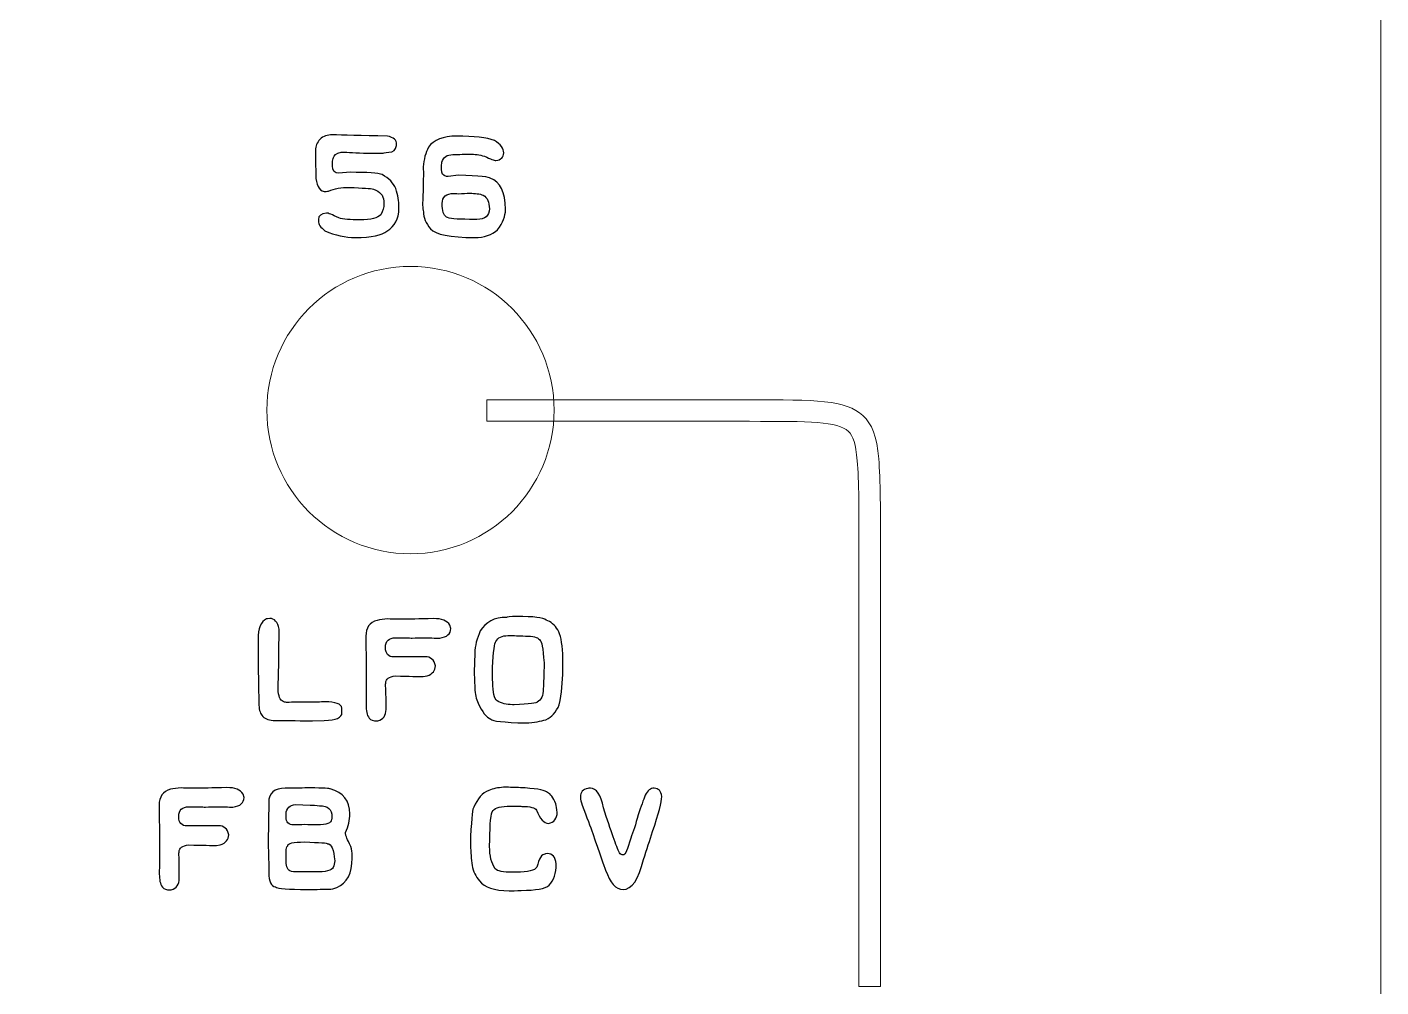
# Model space of a CAD drawing. Header units: centimetres. Extents: x -13.1 to 12.9, y -13 to 13.
# Drawn here: x 8.237 to 12.95, y -0.81 to 2.53 of the extents above; entities that cross this region are included whole.
import ezdxf

# ---------------------------------------------------------------- set-up
doc = ezdxf.new("R2010")
doc.units = ezdxf.units.CM
doc.header["$MEASUREMENT"] = 0
doc.layers.add('Layer 1', color=7, linetype='Continuous')

msp = doc.modelspace()

# ---------------------------------------------------------------- linework, layer by layer
at = {"layer": 'Layer 1', "color": 250, "lineweight": 9}
msp.add_open_spline([(-12.85, 12.98), (-12.85, 12.98), (12.75, 12.98), (12.75, 12.98), (12.75, 12.98), (12.86, 12.98), (12.95, 12.88999), (12.95, 12.78), (12.95, 12.78), (12.95, 12.78), (12.95, -12.82), (12.95, -12.82), (12.95, -12.82), (12.95, -12.93001), (12.86, -13.02), (12.75, -13.02), (12.75, -13.02), (12.75, -13.02), (-12.85, -13.02), (-12.85, -13.02), (-12.85, -13.02), (-12.96, -13.02), (-13.05, -12.93001), (-13.05, -12.82), (-13.05, -12.82), (-13.05, -12.82), (-13.05, 12.78), (-13.05, 12.78), (-13.05, 12.78), (-13.05, 12.88999), (-12.96, 12.98), (-12.85, 12.98)], degree=3, knots=[0, 0, 0, 0, 0.1111111, 0.1111111, 0.1111111, 0.1111111, 0.2222222, 0.2222222, 0.2222222, 0.2222222, 0.3333333, 0.3333333, 0.3333333, 0.3333333, 0.4444444, 0.4444444, 0.4444444, 0.4444444, 0.5555556, 0.5555556, 0.5555556, 0.5555556, 0.6666667, 0.6666667, 0.6666667, 0.6666667, 0.7777778, 0.7777778, 0.7777778, 0.7777778, 1, 1, 1, 1], dxfattribs=at)
at = {"layer": 'Layer 1', "color": 177}
for points, knots in [([(9.29887, 2.15498), (9.3349, 2.15366), (9.39896, 2.15235), (9.49096, 2.15084), (9.49096, 2.15084), (9.51251, 2.14567), (9.52323, 2.13635), (9.52323, 2.12271), (9.52323, 2.12271), (9.52323, 2.12271), (9.52323, 2.11773), (9.52323, 2.11773), (9.52323, 2.11773), (9.52013, 2.1023), (9.511, 2.09459), (9.49595, 2.09459), (9.49595, 2.09459), (9.48193, 2.09242), (9.47478, 2.09129), (9.47441, 2.09129), (9.47441, 2.09129), (9.46415, 2.09129), (9.44186, 2.09139), (9.40743, 2.09158), (9.40743, 2.09158), (9.36886, 2.09365), (9.34308, 2.09459), (9.33001, 2.09459), (9.33001, 2.09459), (9.3126, 2.08998), (9.30385, 2.08367), (9.30385, 2.07558), (9.30385, 2.07558), (9.30113, 2.07154), (9.29972, 2.06552), (9.29972, 2.05743), (9.29972, 2.05743), (9.29972, 2.05743), (9.29972, 2.04717), (9.29972, 2.04717), (9.29972, 2.04717), (9.29972, 2.03015), (9.30715, 2.02159), (9.32201, 2.02159), (9.32201, 2.02159), (9.32201, 2.02159), (9.36114, 2.0246), (9.36114, 2.0246), (9.36114, 2.0246), (9.42201, 2.0246), (9.45917, 2.02196), (9.47281, 2.0166), (9.47281, 2.0166), (9.49651, 2.00362), (9.51232, 1.98734), (9.52022, 1.96787), (9.52022, 1.96787), (9.52756, 1.94417), (9.53123, 1.92338), (9.53123, 1.9056), (9.53123, 1.9056), (9.53123, 1.9056), (9.53123, 1.89835), (9.53123, 1.89835), (9.53123, 1.89835), (9.53123, 1.86289), (9.5173, 1.83683), (9.48955, 1.82008), (9.48955, 1.82008), (9.47234, 1.80522), (9.43555, 1.79779), (9.37939, 1.79779), (9.37939, 1.79779), (9.34478, 1.79779), (9.3095, 1.8055), (9.27356, 1.82093), (9.27356, 1.82093), (9.25823, 1.83269), (9.25061, 1.84398), (9.25061, 1.8548), (9.25061, 1.8548), (9.25061, 1.8548), (9.25061, 1.86091), (9.25061, 1.86091), (9.25061, 1.86091), (9.25061, 1.87305), (9.26002, 1.88038), (9.27874, 1.88292), (9.27874, 1.88292), (9.28429, 1.88292), (9.29868, 1.87728), (9.32201, 1.8659), (9.32201, 1.8659), (9.33744, 1.86129), (9.36161, 1.85894), (9.39454, 1.85894), (9.39454, 1.85894), (9.39454, 1.85894), (9.39539, 1.85894), (9.39539, 1.85894), (9.39539, 1.85894), (9.43461, 1.85894), (9.45879, 1.86505), (9.46782, 1.87719), (9.46782, 1.87719), (9.47516, 1.89036), (9.47883, 1.90277), (9.47883, 1.91434), (9.47883, 1.91434), (9.47883, 1.91434), (9.47883, 1.9246), (9.47883, 1.9246), (9.47883, 1.9246), (9.47723, 1.94464), (9.465, 1.95846), (9.44223, 1.96618), (9.44223, 1.96618), (9.43358, 1.96825), (9.40573, 1.97022), (9.3587, 1.9722), (9.3587, 1.9722), (9.33095, 1.9722), (9.30658, 1.96778), (9.2856, 1.95875), (9.2856, 1.95875), (9.28401, 1.95875), (9.28137, 1.95837), (9.2777, 1.95762), (9.2777, 1.95762), (9.25767, 1.95762), (9.24591, 1.97276), (9.24243, 2.00315), (9.24243, 2.00315), (9.24111, 2.04614), (9.24045, 2.07888), (9.24045, 2.10155), (9.24045, 2.10155), (9.24045, 2.11528), (9.24581, 2.12808), (9.25644, 2.13983), (9.25644, 2.13983), (9.26801, 2.1499), (9.28212, 2.15498), (9.29887, 2.15498)], [0, 0, 0, 0, 0.027027, 0.027027, 0.027027, 0.027027, 0.0540541, 0.0540541, 0.0540541, 0.0540541, 0.0810811, 0.0810811, 0.0810811, 0.0810811, 0.1081081, 0.1081081, 0.1081081, 0.1081081, 0.1351351, 0.1351351, 0.1351351, 0.1351351, 0.1621622, 0.1621622, 0.1621622, 0.1621622, 0.1891892, 0.1891892, 0.1891892, 0.1891892, 0.2162162, 0.2162162, 0.2162162, 0.2162162, 0.2432432, 0.2432432, 0.2432432, 0.2432432, 0.2702703, 0.2702703, 0.2702703, 0.2702703, 0.2972973, 0.2972973, 0.2972973, 0.2972973, 0.3243243, 0.3243243, 0.3243243, 0.3243243, 0.3513514, 0.3513514, 0.3513514, 0.3513514, 0.3783784, 0.3783784, 0.3783784, 0.3783784, 0.4054054, 0.4054054, 0.4054054, 0.4054054, 0.4324324, 0.4324324, 0.4324324, 0.4324324, 0.4594595, 0.4594595, 0.4594595, 0.4594595, 0.4864865, 0.4864865, 0.4864865, 0.4864865, 0.5135135, 0.5135135, 0.5135135, 0.5135135, 0.5405405, 0.5405405, 0.5405405, 0.5405405, 0.5675676, 0.5675676, 0.5675676, 0.5675676, 0.5945946, 0.5945946, 0.5945946, 0.5945946, 0.6216216, 0.6216216, 0.6216216, 0.6216216, 0.6486486, 0.6486486, 0.6486486, 0.6486486, 0.6756757, 0.6756757, 0.6756757, 0.6756757, 0.7027027, 0.7027027, 0.7027027, 0.7027027, 0.7297297, 0.7297297, 0.7297297, 0.7297297, 0.7567568, 0.7567568, 0.7567568, 0.7567568, 0.7837838, 0.7837838, 0.7837838, 0.7837838, 0.8108108, 0.8108108, 0.8108108, 0.8108108, 0.8378378, 0.8378378, 0.8378378, 0.8378378, 0.8648649, 0.8648649, 0.8648649, 0.8648649, 0.8918919, 0.8918919, 0.8918919, 0.8918919, 0.9189189, 0.9189189, 0.9189189, 0.9189189, 0.9459459, 0.9459459, 0.9459459, 0.9459459, 1, 1, 1, 1]), ([(9.73216, 2.15056), (9.79312, 2.15056), (9.83696, 2.14557), (9.86358, 2.1357), (9.86358, 2.1357), (9.88531, 2.12168), (9.89613, 2.10719), (9.89613, 2.09214), (9.89613, 2.09214), (9.89613, 2.07671), (9.88691, 2.06787), (9.86856, 2.06571), (9.86856, 2.06571), (9.8632, 2.06571), (9.85013, 2.0705), (9.82915, 2.08029), (9.82915, 2.08029), (9.81184, 2.08565), (9.79472, 2.08828), (9.7776, 2.08828), (9.7776, 2.08828), (9.7776, 2.08828), (9.77374, 2.08828), (9.77374, 2.08828), (9.77374, 2.08828), (9.77045, 2.08828), (9.75361, 2.08762), (9.72332, 2.08631), (9.72332, 2.08631), (9.72332, 2.08631), (9.71833, 2.08631), (9.71833, 2.08631), (9.71833, 2.08631), (9.69886, 2.08631), (9.68635, 2.07747), (9.68089, 2.05959), (9.68089, 2.05959), (9.67957, 2.05338), (9.67892, 2.0484), (9.67892, 2.04473), (9.67892, 2.04473), (9.67892, 2.04473), (9.67892, 2.03504), (9.67892, 2.03504), (9.67892, 2.03504), (9.67892, 2.02055), (9.68484, 2.01227), (9.6966, 2.0103), (9.6966, 2.0103), (9.6966, 2.0103), (9.70262, 2.0103), (9.70262, 2.0103), (9.70262, 2.0103), (9.70262, 2.0103), (9.73818, 2.01415), (9.73818, 2.01415), (9.73818, 2.01415), (9.81184, 2.01152), (9.84872, 2.00823), (9.84872, 2.00418), (9.84872, 2.00418), (9.88437, 1.99139), (9.90215, 1.95555), (9.90215, 1.89675), (9.90215, 1.89675), (9.90215, 1.89675), (9.90215, 1.89374), (9.90215, 1.89374), (9.90215, 1.89374), (9.90215, 1.87295), (9.89302, 1.84991), (9.87458, 1.82451), (9.87458, 1.82451), (9.85483, 1.80673), (9.82802, 1.79779), (9.79444, 1.79779), (9.79444, 1.79779), (9.70939, 1.79779), (9.65831, 1.80795), (9.64119, 1.82836), (9.64119, 1.82836), (9.62482, 1.8469), (9.61664, 1.86665), (9.61664, 1.88763), (9.61664, 1.88763), (9.61466, 1.89318), (9.61363, 1.9008), (9.61363, 1.91049), (9.61363, 1.91049), (9.61363, 1.91049), (9.61363, 1.91331), (9.61363, 1.91331), (9.61363, 1.91331), (9.61363, 1.91604), (9.61429, 1.93194), (9.61561, 1.96091), (9.61561, 1.96091), (9.61561, 1.96091), (9.61561, 1.97559), (9.61561, 1.97559), (9.61561, 1.97559), (9.61561, 1.99205), (9.61589, 2.0086), (9.61664, 2.02516), (9.61664, 2.02516), (9.61589, 2.02996), (9.61561, 2.03617), (9.61561, 2.04388), (9.61561, 2.04388), (9.61777, 2.06966), (9.62398, 2.09233), (9.63433, 2.11199), (9.63433, 2.11199), (9.65192, 2.13767), (9.68456, 2.15056), (9.73216, 2.15056)], [0, 0, 0, 0, 0.0333333, 0.0333333, 0.0333333, 0.0333333, 0.0666667, 0.0666667, 0.0666667, 0.0666667, 0.1, 0.1, 0.1, 0.1, 0.1333333, 0.1333333, 0.1333333, 0.1333333, 0.1666667, 0.1666667, 0.1666667, 0.1666667, 0.2, 0.2, 0.2, 0.2, 0.2333333, 0.2333333, 0.2333333, 0.2333333, 0.2666667, 0.2666667, 0.2666667, 0.2666667, 0.3, 0.3, 0.3, 0.3, 0.3333333, 0.3333333, 0.3333333, 0.3333333, 0.3666667, 0.3666667, 0.3666667, 0.3666667, 0.4, 0.4, 0.4, 0.4, 0.4333333, 0.4333333, 0.4333333, 0.4333333, 0.4666667, 0.4666667, 0.4666667, 0.4666667, 0.5, 0.5, 0.5, 0.5, 0.5333333, 0.5333333, 0.5333333, 0.5333333, 0.5666667, 0.5666667, 0.5666667, 0.5666667, 0.6, 0.6, 0.6, 0.6, 0.6333333, 0.6333333, 0.6333333, 0.6333333, 0.6666667, 0.6666667, 0.6666667, 0.6666667, 0.7, 0.7, 0.7, 0.7, 0.7333333, 0.7333333, 0.7333333, 0.7333333, 0.7666667, 0.7666667, 0.7666667, 0.7666667, 0.8, 0.8, 0.8, 0.8, 0.8333333, 0.8333333, 0.8333333, 0.8333333, 0.8666667, 0.8666667, 0.8666667, 0.8666667, 0.9, 0.9, 0.9, 0.9, 0.9333333, 0.9333333, 0.9333333, 0.9333333, 1, 1, 1, 1]), ([(9.73818, 1.9499), (9.7299, 1.95066), (9.72501, 1.95103), (9.72332, 1.95103), (9.72332, 1.95103), (9.69557, 1.95103), (9.68174, 1.93946), (9.68174, 1.91632), (9.68174, 1.91632), (9.68174, 1.91632), (9.68174, 1.91547), (9.68174, 1.91547), (9.68174, 1.91547), (9.68174, 1.89064), (9.68663, 1.87512), (9.6966, 1.86891), (9.6966, 1.86891), (9.70488, 1.86355), (9.7316, 1.86091), (9.77675, 1.86091), (9.77675, 1.86091), (9.77675, 1.86091), (9.80243, 1.86091), (9.80243, 1.86091), (9.80243, 1.86091), (9.83141, 1.86091), (9.84599, 1.87314), (9.84599, 1.8976), (9.84599, 1.8976), (9.84599, 1.92037), (9.83903, 1.93617), (9.82501, 1.94501), (9.82501, 1.94501), (9.81212, 1.94953), (9.79632, 1.95188), (9.7776, 1.95188), (9.7776, 1.95188), (9.76697, 1.95188), (9.7538, 1.95122), (9.73818, 1.9499)], [0, 0, 0, 0, 0.0909091, 0.0909091, 0.0909091, 0.0909091, 0.1818182, 0.1818182, 0.1818182, 0.1818182, 0.2727273, 0.2727273, 0.2727273, 0.2727273, 0.3636364, 0.3636364, 0.3636364, 0.3636364, 0.4545455, 0.4545455, 0.4545455, 0.4545455, 0.5454545, 0.5454545, 0.5454545, 0.5454545, 0.6363636, 0.6363636, 0.6363636, 0.6363636, 0.7272727, 0.7272727, 0.7272727, 0.7272727, 0.8181818, 0.8181818, 0.8181818, 0.8181818, 1, 1, 1, 1]), ([(9.08147, 0.47231), (9.09784, 0.47231), (9.10876, 0.4598), (9.11421, 0.43478), (9.11421, 0.43478), (9.11421, 0.43478), (9.11421, 0.4249), (9.11421, 0.4249), (9.11421, 0.4249), (9.11355, 0.38793), (9.11318, 0.35679), (9.11318, 0.33148), (9.11318, 0.33148), (9.11318, 0.33148), (9.11318, 0.31709), (9.11318, 0.31709), (9.11318, 0.31709), (9.11318, 0.31709), (9.11064, 0.23497), (9.11064, 0.23497), (9.11064, 0.23497), (9.11064, 0.23497), (9.11064, 0.22697), (9.11064, 0.22697), (9.11064, 0.22697), (9.11177, 0.20129), (9.1175, 0.18671), (9.12776, 0.18313), (9.12776, 0.18313), (9.13105, 0.18116), (9.13491, 0.17994), (9.13933, 0.17956), (9.13933, 0.17956), (9.16501, 0.18031), (9.18533, 0.18069), (9.20019, 0.18069), (9.20019, 0.18069), (9.20019, 0.18069), (9.24761, 0.18069), (9.24761, 0.18069), (9.24761, 0.18069), (9.25701, 0.18125), (9.26567, 0.18153), (9.27357, 0.18153), (9.27357, 0.18153), (9.31063, 0.18153), (9.33029, 0.17438), (9.33255, 0.15999), (9.33255, 0.15999), (9.33255, 0.15999), (9.33283, 0.14456), (9.33283, 0.14456), (9.33283, 0.14456), (9.33283, 0.12641), (9.31233, 0.11728), (9.27131, 0.11728), (9.27131, 0.11728), (9.27131, 0.11728), (9.22973, 0.1154), (9.22973, 0.1154), (9.22973, 0.1154), (9.19605, 0.11615), (9.15062, 0.11653), (9.09333, 0.11672), (9.09333, 0.11672), (9.07508, 0.11804), (9.0621, 0.12415), (9.05419, 0.13497), (9.05419, 0.13497), (9.04714, 0.14306), (9.04366, 0.15736), (9.04366, 0.17796), (9.04366, 0.17796), (9.04366, 0.17796), (9.04234, 0.24052), (9.04234, 0.24052), (9.04234, 0.24052), (9.04234, 0.25594), (9.04206, 0.26902), (9.04149, 0.27965), (9.04149, 0.27965), (9.04112, 0.34522), (9.04093, 0.38304), (9.04093, 0.3932), (9.04093, 0.3932), (9.04093, 0.3932), (9.04093, 0.39818), (9.04093, 0.39818), (9.04093, 0.39818), (9.04093, 0.43797), (9.05081, 0.46206), (9.07066, 0.47033), (9.07066, 0.47033), (9.07084, 0.47033), (9.07442, 0.47099), (9.08147, 0.47231)], [0, 0, 0, 0, 0.04, 0.04, 0.04, 0.04, 0.08, 0.08, 0.08, 0.08, 0.12, 0.12, 0.12, 0.12, 0.16, 0.16, 0.16, 0.16, 0.2, 0.2, 0.2, 0.2, 0.24, 0.24, 0.24, 0.24, 0.28, 0.28, 0.28, 0.28, 0.32, 0.32, 0.32, 0.32, 0.36, 0.36, 0.36, 0.36, 0.4, 0.4, 0.4, 0.4, 0.44, 0.44, 0.44, 0.44, 0.48, 0.48, 0.48, 0.48, 0.52, 0.52, 0.52, 0.52, 0.56, 0.56, 0.56, 0.56, 0.6, 0.6, 0.6, 0.6, 0.64, 0.64, 0.64, 0.64, 0.68, 0.68, 0.68, 0.68, 0.72, 0.72, 0.72, 0.72, 0.76, 0.76, 0.76, 0.76, 0.8, 0.8, 0.8, 0.8, 0.84, 0.84, 0.84, 0.84, 0.88, 0.88, 0.88, 0.88, 0.92, 0.92, 0.92, 0.92, 1, 1, 1, 1]), ([(9.6522, 0.47146), (9.68014, 0.47146), (9.69886, 0.46384), (9.70836, 0.4486), (9.70836, 0.4486), (9.70836, 0.4486), (9.71147, 0.43647), (9.71147, 0.43647), (9.71147, 0.43647), (9.71147, 0.41812), (9.69868, 0.40712), (9.67309, 0.40364), (9.67309, 0.40364), (9.66782, 0.40364), (9.64806, 0.40392), (9.61392, 0.40448), (9.61392, 0.40448), (9.60338, 0.40448), (9.59134, 0.4042), (9.57779, 0.40364), (9.57779, 0.40364), (9.56679, 0.4042), (9.54929, 0.40448), (9.5254, 0.40448), (9.5254, 0.40448), (9.5254, 0.40448), (9.51966, 0.40448), (9.51966, 0.40448), (9.51966, 0.40448), (9.49614, 0.40448), (9.48438, 0.3932), (9.48438, 0.37062), (9.48438, 0.37062), (9.48438, 0.3487), (9.49407, 0.33779), (9.51354, 0.33779), (9.51354, 0.33779), (9.55964, 0.33835), (9.59576, 0.33863), (9.62191, 0.33863), (9.62191, 0.33863), (9.64223, 0.33863), (9.65437, 0.328), (9.65822, 0.30693), (9.65822, 0.30693), (9.65822, 0.29113), (9.64854, 0.27946), (9.62906, 0.27194), (9.62906, 0.27194), (9.62906, 0.27194), (9.61608, 0.26996), (9.61608, 0.26996), (9.61608, 0.26996), (9.60028, 0.26996), (9.5681, 0.27062), (9.51966, 0.27194), (9.51966, 0.27194), (9.4968, 0.26949), (9.48541, 0.26121), (9.48541, 0.2471), (9.48541, 0.2471), (9.48466, 0.24437), (9.48438, 0.24193), (9.48438, 0.23995), (9.48438, 0.23995), (9.4856, 0.22029), (9.48626, 0.20665), (9.48626, 0.19913), (9.48626, 0.19913), (9.48626, 0.19913), (9.48626, 0.15538), (9.48626, 0.15538), (9.48626, 0.15538), (9.48626, 0.13422), (9.47685, 0.12086), (9.45813, 0.1154), (9.45813, 0.1154), (9.45813, 0.1154), (9.45512, 0.1154), (9.45512, 0.1154), (9.45512, 0.1154), (9.4412, 0.1154), (9.43198, 0.11841), (9.42775, 0.12443), (9.42775, 0.12443), (9.42342, 0.13055), (9.42041, 0.13732), (9.41891, 0.14485), (9.41891, 0.14485), (9.41731, 0.15237), (9.41655, 0.16084), (9.41655, 0.17025), (9.41655, 0.17025), (9.41655, 0.1726), (9.41665, 0.18567), (9.41684, 0.20938), (9.41684, 0.20938), (9.41702, 0.23177), (9.41712, 0.2456), (9.41712, 0.25096), (9.41712, 0.25096), (9.41731, 0.29066), (9.4174, 0.31229), (9.4174, 0.31577), (9.4174, 0.31577), (9.41646, 0.34842), (9.41599, 0.38003), (9.41599, 0.4105), (9.41599, 0.4105), (9.41599, 0.4392), (9.42907, 0.45745), (9.45512, 0.46535), (9.45512, 0.46535), (9.46651, 0.46742), (9.47892, 0.46911), (9.49238, 0.47033), (9.49238, 0.47033), (9.50357, 0.46958), (9.51223, 0.46921), (9.51853, 0.46921), (9.51853, 0.46921), (9.51853, 0.46921), (9.55268, 0.46921), (9.55268, 0.46921), (9.55268, 0.46921), (9.56462, 0.46921), (9.59783, 0.46996), (9.6522, 0.47146)], [0, 0, 0, 0, 0.030303, 0.030303, 0.030303, 0.030303, 0.0606061, 0.0606061, 0.0606061, 0.0606061, 0.0909091, 0.0909091, 0.0909091, 0.0909091, 0.1212121, 0.1212121, 0.1212121, 0.1212121, 0.1515152, 0.1515152, 0.1515152, 0.1515152, 0.1818182, 0.1818182, 0.1818182, 0.1818182, 0.2121212, 0.2121212, 0.2121212, 0.2121212, 0.2424242, 0.2424242, 0.2424242, 0.2424242, 0.2727273, 0.2727273, 0.2727273, 0.2727273, 0.3030303, 0.3030303, 0.3030303, 0.3030303, 0.3333333, 0.3333333, 0.3333333, 0.3333333, 0.3636364, 0.3636364, 0.3636364, 0.3636364, 0.3939394, 0.3939394, 0.3939394, 0.3939394, 0.4242424, 0.4242424, 0.4242424, 0.4242424, 0.4545455, 0.4545455, 0.4545455, 0.4545455, 0.4848485, 0.4848485, 0.4848485, 0.4848485, 0.5151515, 0.5151515, 0.5151515, 0.5151515, 0.5454545, 0.5454545, 0.5454545, 0.5454545, 0.5757576, 0.5757576, 0.5757576, 0.5757576, 0.6060606, 0.6060606, 0.6060606, 0.6060606, 0.6363636, 0.6363636, 0.6363636, 0.6363636, 0.6666667, 0.6666667, 0.6666667, 0.6666667, 0.6969697, 0.6969697, 0.6969697, 0.6969697, 0.7272727, 0.7272727, 0.7272727, 0.7272727, 0.7575758, 0.7575758, 0.7575758, 0.7575758, 0.7878788, 0.7878788, 0.7878788, 0.7878788, 0.8181818, 0.8181818, 0.8181818, 0.8181818, 0.8484848, 0.8484848, 0.8484848, 0.8484848, 0.8787879, 0.8787879, 0.8787879, 0.8787879, 0.9090909, 0.9090909, 0.9090909, 0.9090909, 0.9393939, 0.9393939, 0.9393939, 0.9393939, 1, 1, 1, 1]), ([(9.94288, 0.47889), (9.9997, 0.47889), (10.03329, 0.47476), (10.04382, 0.46648), (10.04382, 0.46648), (10.06047, 0.46046), (10.07393, 0.44907), (10.08399, 0.43233), (10.08399, 0.43233), (10.09359, 0.41671), (10.09942, 0.38877), (10.10168, 0.34851), (10.10168, 0.34851), (10.10168, 0.34851), (10.10168, 0.29282), (10.10168, 0.29282), (10.10168, 0.29282), (10.10168, 0.25171), (10.09754, 0.21098), (10.08926, 0.17081), (10.08926, 0.17081), (10.07844, 0.14598), (10.06301, 0.12885), (10.04298, 0.11954), (10.04298, 0.11954), (10.02492, 0.11399), (10.00159, 0.11023), (9.97299, 0.10825), (9.97299, 0.10825), (9.89538, 0.11023), (9.85493, 0.11474), (9.85145, 0.1217), (9.85145, 0.1217), (9.83545, 0.12829), (9.82059, 0.14673), (9.80705, 0.17683), (9.80705, 0.17683), (9.79971, 0.19169), (9.79576, 0.20919), (9.79519, 0.22923), (9.79519, 0.22923), (9.79519, 0.22923), (9.79322, 0.28511), (9.79322, 0.28511), (9.79322, 0.28511), (9.79322, 0.28511), (9.79491, 0.35133), (9.79491, 0.35133), (9.79491, 0.35133), (9.79604, 0.37683), (9.80253, 0.40251), (9.81448, 0.42847), (9.81448, 0.42847), (9.83301, 0.45989), (9.86358, 0.4756), (9.90601, 0.4756), (9.90601, 0.4756), (9.90601, 0.47683), (9.91833, 0.47795), (9.94288, 0.47889)], [0, 0, 0, 0, 0.0625, 0.0625, 0.0625, 0.0625, 0.125, 0.125, 0.125, 0.125, 0.1875, 0.1875, 0.1875, 0.1875, 0.25, 0.25, 0.25, 0.25, 0.3125, 0.3125, 0.3125, 0.3125, 0.375, 0.375, 0.375, 0.375, 0.4375, 0.4375, 0.4375, 0.4375, 0.5, 0.5, 0.5, 0.5, 0.5625, 0.5625, 0.5625, 0.5625, 0.625, 0.625, 0.625, 0.625, 0.6875, 0.6875, 0.6875, 0.6875, 0.75, 0.75, 0.75, 0.75, 0.8125, 0.8125, 0.8125, 0.8125, 0.875, 0.875, 0.875, 0.875, 1, 1, 1, 1]), ([(9.85775, 0.25068), (9.85775, 0.21418), (9.86302, 0.19226), (9.87346, 0.18511), (9.87346, 0.18511), (9.88832, 0.17627), (9.90601, 0.17184), (9.92633, 0.17184), (9.92633, 0.17184), (9.92633, 0.17184), (9.93244, 0.17184), (9.93244, 0.17184), (9.93244, 0.17184), (9.98569, 0.17467), (10.0124, 0.17768), (10.0124, 0.18097), (10.0124, 0.18097), (10.02651, 0.18718), (10.03357, 0.20298), (10.03357, 0.22838), (10.03357, 0.22838), (10.03507, 0.24616), (10.03611, 0.27598), (10.03658, 0.31766), (10.03658, 0.31766), (10.03235, 0.36893), (10.02793, 0.39461), (10.02313, 0.39461), (10.02313, 0.39461), (10.01777, 0.40486), (10.00403, 0.41003), (9.98174, 0.41003), (9.98174, 0.41003), (9.95493, 0.41145), (9.93545, 0.4122), (9.92332, 0.4122), (9.92332, 0.4122), (9.92332, 0.4122), (9.91043, 0.4122), (9.91043, 0.4122), (9.91043, 0.4122), (9.88983, 0.4122), (9.87581, 0.40533), (9.86847, 0.3915), (9.86847, 0.3915), (9.86405, 0.38802), (9.86029, 0.35782), (9.85719, 0.30082), (9.85719, 0.30082), (9.857, 0.29386), (9.8569, 0.28689), (9.8569, 0.27993), (9.8569, 0.27993), (9.8569, 0.27015), (9.85719, 0.26046), (9.85775, 0.25068)], [0, 0, 0, 0, 0.0666667, 0.0666667, 0.0666667, 0.0666667, 0.1333333, 0.1333333, 0.1333333, 0.1333333, 0.2, 0.2, 0.2, 0.2, 0.2666667, 0.2666667, 0.2666667, 0.2666667, 0.3333333, 0.3333333, 0.3333333, 0.3333333, 0.4, 0.4, 0.4, 0.4, 0.4666667, 0.4666667, 0.4666667, 0.4666667, 0.5333333, 0.5333333, 0.5333333, 0.5333333, 0.6, 0.6, 0.6, 0.6, 0.6666667, 0.6666667, 0.6666667, 0.6666667, 0.7333333, 0.7333333, 0.7333333, 0.7333333, 0.8, 0.8, 0.8, 0.8, 0.8666667, 0.8666667, 0.8666667, 0.8666667, 1, 1, 1, 1]), ([(8.93251, -0.11668), (8.96045, -0.11668), (8.97917, -0.1243), (8.98867, -0.13954), (8.98867, -0.13954), (8.98867, -0.13954), (8.99178, -0.15167), (8.99178, -0.15167), (8.99178, -0.15167), (8.99178, -0.17002), (8.97899, -0.18102), (8.9534, -0.1845), (8.9534, -0.1845), (8.94813, -0.1845), (8.92837, -0.18422), (8.89423, -0.18366), (8.89423, -0.18366), (8.88369, -0.18366), (8.87165, -0.18394), (8.8581, -0.1845), (8.8581, -0.1845), (8.8471, -0.18394), (8.8296, -0.18366), (8.80571, -0.18366), (8.80571, -0.18366), (8.80571, -0.18366), (8.79997, -0.18366), (8.79997, -0.18366), (8.79997, -0.18366), (8.77645, -0.18366), (8.76469, -0.19494), (8.76469, -0.21752), (8.76469, -0.21752), (8.76469, -0.23944), (8.77438, -0.25035), (8.79385, -0.25035), (8.79385, -0.25035), (8.83995, -0.24979), (8.87607, -0.24951), (8.90222, -0.24951), (8.90222, -0.24951), (8.92254, -0.24951), (8.93468, -0.26014), (8.93853, -0.28121), (8.93853, -0.28121), (8.93853, -0.29701), (8.92885, -0.30868), (8.90937, -0.3162), (8.90937, -0.3162), (8.90937, -0.3162), (8.89639, -0.31818), (8.89639, -0.31818), (8.89639, -0.31818), (8.88059, -0.31818), (8.84841, -0.31752), (8.79997, -0.3162), (8.79997, -0.3162), (8.77711, -0.31865), (8.76572, -0.32693), (8.76572, -0.34104), (8.76572, -0.34104), (8.76497, -0.34377), (8.76469, -0.34621), (8.76469, -0.34819), (8.76469, -0.34819), (8.76591, -0.36785), (8.76657, -0.38149), (8.76657, -0.38901), (8.76657, -0.38901), (8.76657, -0.38901), (8.76657, -0.43276), (8.76657, -0.43276), (8.76657, -0.43276), (8.76657, -0.45392), (8.75716, -0.46728), (8.73844, -0.47274), (8.73844, -0.47274), (8.73844, -0.47274), (8.73543, -0.47274), (8.73543, -0.47274), (8.73543, -0.47274), (8.72151, -0.47274), (8.71229, -0.46973), (8.70806, -0.46371), (8.70806, -0.46371), (8.70373, -0.45759), (8.70072, -0.45082), (8.69922, -0.44329), (8.69922, -0.44329), (8.69762, -0.43577), (8.69686, -0.4273), (8.69686, -0.41789), (8.69686, -0.41789), (8.69686, -0.41554), (8.69696, -0.40247), (8.69715, -0.37876), (8.69715, -0.37876), (8.69733, -0.35637), (8.69743, -0.34254), (8.69743, -0.33718), (8.69743, -0.33718), (8.69762, -0.29748), (8.69771, -0.27585), (8.69771, -0.27237), (8.69771, -0.27237), (8.69677, -0.23972), (8.6963, -0.20811), (8.6963, -0.17764), (8.6963, -0.17764), (8.6963, -0.14894), (8.70938, -0.13069), (8.73543, -0.12279), (8.73543, -0.12279), (8.74682, -0.12072), (8.75923, -0.11903), (8.77269, -0.11781), (8.77269, -0.11781), (8.78388, -0.11856), (8.79254, -0.11893), (8.79884, -0.11893), (8.79884, -0.11893), (8.79884, -0.11893), (8.83299, -0.11893), (8.83299, -0.11893), (8.83299, -0.11893), (8.84493, -0.11893), (8.87814, -0.11818), (8.93251, -0.11668)], [0, 0, 0, 0, 0.030303, 0.030303, 0.030303, 0.030303, 0.0606061, 0.0606061, 0.0606061, 0.0606061, 0.0909091, 0.0909091, 0.0909091, 0.0909091, 0.1212121, 0.1212121, 0.1212121, 0.1212121, 0.1515152, 0.1515152, 0.1515152, 0.1515152, 0.1818182, 0.1818182, 0.1818182, 0.1818182, 0.2121212, 0.2121212, 0.2121212, 0.2121212, 0.2424242, 0.2424242, 0.2424242, 0.2424242, 0.2727273, 0.2727273, 0.2727273, 0.2727273, 0.3030303, 0.3030303, 0.3030303, 0.3030303, 0.3333333, 0.3333333, 0.3333333, 0.3333333, 0.3636364, 0.3636364, 0.3636364, 0.3636364, 0.3939394, 0.3939394, 0.3939394, 0.3939394, 0.4242424, 0.4242424, 0.4242424, 0.4242424, 0.4545455, 0.4545455, 0.4545455, 0.4545455, 0.4848485, 0.4848485, 0.4848485, 0.4848485, 0.5151515, 0.5151515, 0.5151515, 0.5151515, 0.5454545, 0.5454545, 0.5454545, 0.5454545, 0.5757576, 0.5757576, 0.5757576, 0.5757576, 0.6060606, 0.6060606, 0.6060606, 0.6060606, 0.6363636, 0.6363636, 0.6363636, 0.6363636, 0.6666667, 0.6666667, 0.6666667, 0.6666667, 0.6969697, 0.6969697, 0.6969697, 0.6969697, 0.7272727, 0.7272727, 0.7272727, 0.7272727, 0.7575758, 0.7575758, 0.7575758, 0.7575758, 0.7878788, 0.7878788, 0.7878788, 0.7878788, 0.8181818, 0.8181818, 0.8181818, 0.8181818, 0.8484848, 0.8484848, 0.8484848, 0.8484848, 0.8787879, 0.8787879, 0.8787879, 0.8787879, 0.9090909, 0.9090909, 0.9090909, 0.9090909, 0.9393939, 0.9393939, 0.9393939, 0.9393939, 1, 1, 1, 1]), ([(9.13561, -0.11893), (9.17033, -0.11837), (9.19921, -0.11809), (9.22244, -0.11809), (9.22244, -0.11809), (9.26873, -0.11809), (9.29187, -0.11922), (9.29187, -0.12138), (9.29187, -0.12138), (9.33759, -0.1337), (9.36045, -0.1624), (9.36045, -0.20764), (9.36045, -0.20764), (9.36045, -0.22947), (9.35555, -0.25139), (9.34558, -0.27321), (9.34558, -0.27321), (9.34558, -0.27321), (9.34558, -0.27933), (9.34558, -0.27933), (9.34558, -0.27933), (9.34558, -0.283), (9.3516, -0.29692), (9.36355, -0.32119), (9.36355, -0.32119), (9.36684, -0.33295), (9.36844, -0.34283), (9.36844, -0.35092), (9.36844, -0.35092), (9.36844, -0.35092), (9.36844, -0.36277), (9.36844, -0.36277), (9.36844, -0.36277), (9.36844, -0.41441), (9.35057, -0.44847), (9.31473, -0.46502), (9.31473, -0.46502), (9.30532, -0.46832), (9.2961, -0.47001), (9.28688, -0.47001), (9.28688, -0.47001), (9.25857, -0.47076), (9.23354, -0.47114), (9.21162, -0.47114), (9.21162, -0.47114), (9.14606, -0.47114), (9.10918, -0.46822), (9.10109, -0.46258), (9.10109, -0.46258), (9.08585, -0.45985), (9.07823, -0.44348), (9.07823, -0.41347), (9.07823, -0.41347), (9.07823, -0.41347), (9.07767, -0.3766), (9.07767, -0.3766), (9.07767, -0.3766), (9.07682, -0.35139), (9.07635, -0.3306), (9.07635, -0.31404), (9.07635, -0.31404), (9.07635, -0.31404), (9.07635, -0.28535), (9.07635, -0.28535), (9.07635, -0.28535), (9.07654, -0.26315), (9.07691, -0.23925), (9.07738, -0.21366), (9.07738, -0.21366), (9.07776, -0.20228), (9.07795, -0.19184), (9.07795, -0.18224), (9.07795, -0.18224), (9.07795, -0.17735), (9.07785, -0.17274), (9.07767, -0.16851), (9.07767, -0.16851), (9.07767, -0.1354), (9.09695, -0.11893), (9.13561, -0.11893)], [0, 0, 0, 0, 0.047619, 0.047619, 0.047619, 0.047619, 0.0952381, 0.0952381, 0.0952381, 0.0952381, 0.1428571, 0.1428571, 0.1428571, 0.1428571, 0.1904762, 0.1904762, 0.1904762, 0.1904762, 0.2380952, 0.2380952, 0.2380952, 0.2380952, 0.2857143, 0.2857143, 0.2857143, 0.2857143, 0.3333333, 0.3333333, 0.3333333, 0.3333333, 0.3809524, 0.3809524, 0.3809524, 0.3809524, 0.4285714, 0.4285714, 0.4285714, 0.4285714, 0.4761905, 0.4761905, 0.4761905, 0.4761905, 0.5238095, 0.5238095, 0.5238095, 0.5238095, 0.5714286, 0.5714286, 0.5714286, 0.5714286, 0.6190476, 0.6190476, 0.6190476, 0.6190476, 0.6666667, 0.6666667, 0.6666667, 0.6666667, 0.7142857, 0.7142857, 0.7142857, 0.7142857, 0.7619048, 0.7619048, 0.7619048, 0.7619048, 0.8095238, 0.8095238, 0.8095238, 0.8095238, 0.8571429, 0.8571429, 0.8571429, 0.8571429, 0.9047619, 0.9047619, 0.9047619, 0.9047619, 1, 1, 1, 1]), ([(9.97096, -0.11809), (10.01762, -0.12157), (10.0433, -0.12684), (10.0481, -0.1338), (10.0481, -0.1338), (10.05892, -0.13841), (10.06861, -0.15148), (10.07698, -0.17321), (10.07698, -0.17321), (10.07905, -0.18074), (10.08074, -0.19071), (10.08197, -0.20322), (10.08197, -0.20322), (10.08197, -0.22477), (10.072, -0.23737), (10.05196, -0.24123), (10.05196, -0.24123), (10.03634, -0.24123), (10.02233, -0.22589), (10.0101, -0.19523), (10.0101, -0.19523), (10.00568, -0.18657), (9.98855, -0.18224), (9.95883, -0.18224), (9.95883, -0.18224), (9.95676, -0.18159), (9.94378, -0.18121), (9.91988, -0.18121), (9.91988, -0.18121), (9.88686, -0.18121), (9.86645, -0.1862), (9.85874, -0.19636), (9.85874, -0.19636), (9.8514, -0.20586), (9.84773, -0.24085), (9.84773, -0.30134), (9.84773, -0.30134), (9.84716, -0.30134), (9.84688, -0.30802), (9.84688, -0.32147), (9.84688, -0.32147), (9.84688, -0.35421), (9.85328, -0.38017), (9.86588, -0.39946), (9.86588, -0.39946), (9.87379, -0.40755), (9.89382, -0.41159), (9.926, -0.41159), (9.926, -0.41159), (9.926, -0.41159), (9.93898, -0.41159), (9.93898, -0.41159), (9.93898, -0.41159), (9.98103, -0.41159), (10.00502, -0.40548), (10.01085, -0.39334), (10.01085, -0.39334), (10.01969, -0.36343), (10.0291, -0.34847), (10.03898, -0.34847), (10.03898, -0.34847), (10.03898, -0.34715), (10.04199, -0.34649), (10.0481, -0.34649), (10.0481, -0.34649), (10.06588, -0.34649), (10.07623, -0.35844), (10.07896, -0.38234), (10.07896, -0.38234), (10.07896, -0.38234), (10.07896, -0.38346), (10.07896, -0.38346), (10.07896, -0.38346), (10.07896, -0.41451), (10.07058, -0.43887), (10.05384, -0.45646), (10.05384, -0.45646), (10.04086, -0.46841), (10.0085, -0.47443), (9.95685, -0.47443), (9.95685, -0.47443), (9.95535, -0.47518), (9.94142, -0.47556), (9.91499, -0.47556), (9.91499, -0.47556), (9.86259, -0.47556), (9.82826, -0.46418), (9.81189, -0.4416), (9.81189, -0.4416), (9.79778, -0.42598), (9.78922, -0.40802), (9.7863, -0.3876), (9.7863, -0.3876), (9.78263, -0.36559), (9.78075, -0.34217), (9.78075, -0.31733), (9.78075, -0.31733), (9.78075, -0.31733), (9.78075, -0.28648), (9.78075, -0.28648), (9.78075, -0.28648), (9.78423, -0.21903), (9.7879, -0.18535), (9.79176, -0.18535), (9.79176, -0.18535), (9.80389, -0.15553), (9.82158, -0.13587), (9.84472, -0.12637), (9.84472, -0.12637), (9.85883, -0.12025), (9.87586, -0.11677), (9.89571, -0.11583), (9.89571, -0.11583), (9.89571, -0.11583), (9.91301, -0.11583), (9.91301, -0.11583), (9.91301, -0.11583), (9.92957, -0.11583), (9.94886, -0.11658), (9.97096, -0.11809)], [0, 0, 0, 0, 0.0322581, 0.0322581, 0.0322581, 0.0322581, 0.0645161, 0.0645161, 0.0645161, 0.0645161, 0.0967742, 0.0967742, 0.0967742, 0.0967742, 0.1290323, 0.1290323, 0.1290323, 0.1290323, 0.1612903, 0.1612903, 0.1612903, 0.1612903, 0.1935484, 0.1935484, 0.1935484, 0.1935484, 0.2258065, 0.2258065, 0.2258065, 0.2258065, 0.2580645, 0.2580645, 0.2580645, 0.2580645, 0.2903226, 0.2903226, 0.2903226, 0.2903226, 0.3225806, 0.3225806, 0.3225806, 0.3225806, 0.3548387, 0.3548387, 0.3548387, 0.3548387, 0.3870968, 0.3870968, 0.3870968, 0.3870968, 0.4193548, 0.4193548, 0.4193548, 0.4193548, 0.4516129, 0.4516129, 0.4516129, 0.4516129, 0.483871, 0.483871, 0.483871, 0.483871, 0.516129, 0.516129, 0.516129, 0.516129, 0.5483871, 0.5483871, 0.5483871, 0.5483871, 0.5806452, 0.5806452, 0.5806452, 0.5806452, 0.6129032, 0.6129032, 0.6129032, 0.6129032, 0.6451613, 0.6451613, 0.6451613, 0.6451613, 0.6774194, 0.6774194, 0.6774194, 0.6774194, 0.7096774, 0.7096774, 0.7096774, 0.7096774, 0.7419355, 0.7419355, 0.7419355, 0.7419355, 0.7741935, 0.7741935, 0.7741935, 0.7741935, 0.8064516, 0.8064516, 0.8064516, 0.8064516, 0.8387097, 0.8387097, 0.8387097, 0.8387097, 0.8709677, 0.8709677, 0.8709677, 0.8709677, 0.9032258, 0.9032258, 0.9032258, 0.9032258, 0.9354839, 0.9354839, 0.9354839, 0.9354839, 1, 1, 1, 1]), ([(10.19768, -0.11893), (10.21885, -0.11893), (10.23399, -0.14179), (10.24321, -0.18751), (10.24321, -0.18751), (10.26965, -0.26945), (10.28808, -0.32175), (10.29862, -0.34433), (10.29862, -0.34433), (10.30276, -0.34894), (10.30718, -0.3512), (10.31179, -0.3512), (10.31179, -0.3512), (10.31913, -0.3512), (10.32797, -0.33182), (10.33822, -0.29306), (10.33822, -0.29306), (10.3465, -0.27142), (10.35525, -0.24443), (10.36447, -0.21207), (10.36447, -0.21207), (10.37435, -0.18262), (10.38244, -0.15976), (10.38874, -0.14339), (10.38874, -0.14339), (10.39674, -0.12702), (10.40727, -0.11893), (10.42007, -0.11893), (10.42007, -0.11893), (10.43502, -0.11893), (10.44368, -0.12834), (10.44631, -0.14725), (10.44631, -0.14725), (10.44631, -0.14725), (10.44631, -0.14838), (10.44631, -0.14838), (10.44631, -0.14838), (10.44631, -0.16672), (10.43568, -0.20717), (10.41433, -0.26964), (10.41433, -0.26964), (10.40473, -0.29955), (10.3942, -0.3321), (10.38263, -0.36719), (10.38263, -0.36719), (10.36532, -0.43661), (10.3418, -0.47142), (10.31179, -0.47142), (10.31179, -0.47142), (10.28611, -0.47142), (10.26579, -0.44884), (10.25092, -0.40388), (10.25092, -0.40388), (10.24425, -0.38901), (10.22948, -0.34659), (10.20652, -0.27679), (10.20652, -0.27679), (10.19768, -0.25289), (10.18526, -0.22006), (10.16936, -0.17811), (10.16936, -0.17811), (10.16532, -0.1671), (10.16325, -0.15826), (10.16325, -0.15139), (10.16325, -0.15139), (10.16325, -0.15139), (10.16325, -0.14951), (10.16325, -0.14951), (10.16325, -0.14951), (10.16325, -0.13276), (10.17172, -0.12289), (10.18865, -0.11997), (10.18865, -0.11997), (10.191, -0.11922), (10.19401, -0.11893), (10.19768, -0.11893)], [0, 0, 0, 0, 0.05, 0.05, 0.05, 0.05, 0.1, 0.1, 0.1, 0.1, 0.15, 0.15, 0.15, 0.15, 0.2, 0.2, 0.2, 0.2, 0.25, 0.25, 0.25, 0.25, 0.3, 0.3, 0.3, 0.3, 0.35, 0.35, 0.35, 0.35, 0.4, 0.4, 0.4, 0.4, 0.45, 0.45, 0.45, 0.45, 0.5, 0.5, 0.5, 0.5, 0.55, 0.55, 0.55, 0.55, 0.6, 0.6, 0.6, 0.6, 0.65, 0.65, 0.65, 0.65, 0.7, 0.7, 0.7, 0.7, 0.75, 0.75, 0.75, 0.75, 0.8, 0.8, 0.8, 0.8, 0.85, 0.85, 0.85, 0.85, 0.9, 0.9, 0.9, 0.9, 1, 1, 1, 1]), ([(9.13806, -0.20877), (9.13806, -0.20877), (9.13806, -0.21865), (9.13806, -0.21865), (9.13806, -0.21865), (9.13806, -0.23718), (9.147, -0.2465), (9.16478, -0.2465), (9.16478, -0.2465), (9.17804, -0.2465), (9.19065, -0.24612), (9.20259, -0.24537), (9.20259, -0.24537), (9.2184, -0.24612), (9.23298, -0.2465), (9.24634, -0.2465), (9.24634, -0.2465), (9.27945, -0.2465), (9.29601, -0.24029), (9.29601, -0.22778), (9.29601, -0.22778), (9.29723, -0.22778), (9.29789, -0.22439), (9.29789, -0.21752), (9.29789, -0.21752), (9.29789, -0.1924), (9.28368, -0.1798), (9.25518, -0.1798), (9.25518, -0.1798), (9.24267, -0.17867), (9.23176, -0.17792), (9.22244, -0.17764), (9.22244, -0.17764), (9.22244, -0.17764), (9.17089, -0.17594), (9.17089, -0.17594), (9.17089, -0.17594), (9.15067, -0.17764), (9.13975, -0.18855), (9.13806, -0.20877)], [0, 0, 0, 0, 0.0909091, 0.0909091, 0.0909091, 0.0909091, 0.1818182, 0.1818182, 0.1818182, 0.1818182, 0.2727273, 0.2727273, 0.2727273, 0.2727273, 0.3636364, 0.3636364, 0.3636364, 0.3636364, 0.4545455, 0.4545455, 0.4545455, 0.4545455, 0.5454545, 0.5454545, 0.5454545, 0.5454545, 0.6363636, 0.6363636, 0.6363636, 0.6363636, 0.7272727, 0.7272727, 0.7272727, 0.7272727, 0.8181818, 0.8181818, 0.8181818, 0.8181818, 1, 1, 1, 1]), ([(9.13806, -0.33803), (9.13806, -0.33803), (9.13806, -0.36474), (9.13806, -0.36474), (9.13806, -0.36474), (9.13806, -0.38807), (9.14258, -0.402), (9.15161, -0.40661), (9.15161, -0.40661), (9.15951, -0.40915), (9.16797, -0.41046), (9.17719, -0.41046), (9.17719, -0.41046), (9.17719, -0.41046), (9.23702, -0.41046), (9.23702, -0.41046), (9.23702, -0.41046), (9.27672, -0.41046), (9.29826, -0.40519), (9.30174, -0.39447), (9.30174, -0.39447), (9.3056, -0.38713), (9.30758, -0.37951), (9.30758, -0.37161), (9.30758, -0.37161), (9.30428, -0.33191), (9.2961, -0.31206), (9.28302, -0.31206), (9.28302, -0.31206), (9.28302, -0.30971), (9.25593, -0.30764), (9.20175, -0.30604), (9.20175, -0.30604), (9.16318, -0.30604), (9.1438, -0.31037), (9.1438, -0.31902), (9.1438, -0.31902), (9.13994, -0.3241), (9.13806, -0.3305), (9.13806, -0.33803)], [0, 0, 0, 0, 0.0909091, 0.0909091, 0.0909091, 0.0909091, 0.1818182, 0.1818182, 0.1818182, 0.1818182, 0.2727273, 0.2727273, 0.2727273, 0.2727273, 0.3636364, 0.3636364, 0.3636364, 0.3636364, 0.4545455, 0.4545455, 0.4545455, 0.4545455, 0.5454545, 0.5454545, 0.5454545, 0.5454545, 0.6363636, 0.6363636, 0.6363636, 0.6363636, 0.7272727, 0.7272727, 0.7272727, 0.7272727, 0.8181818, 0.8181818, 0.8181818, 0.8181818, 1, 1, 1, 1])]:
    msp.add_open_spline(points, degree=3, knots=knots, dxfattribs=at)
at = {"layer": 'Layer 1', "color": 242, "lineweight": 9}
msp.add_open_spline([(9.07133, 1.19697), (9.07133, 1.47311), (9.29519, 1.69697), (9.57133, 1.69697), (9.57133, 1.69697), (9.84748, 1.69697), (10.07132, 1.47311), (10.07132, 1.19697), (10.07132, 1.19697), (10.07133, 0.92083), (9.84748, 0.69697), (9.57134, 0.69697), (9.57134, 0.69697), (9.29519, 0.69697), (9.07135, 0.92083), (9.07135, 1.19697)], degree=3, knots=[0, 0, 0, 0, 0.2, 0.2, 0.2, 0.2, 0.4, 0.4, 0.4, 0.4, 0.6, 0.6, 0.6, 0.6, 1, 1, 1, 1], dxfattribs=at)
at = {"layer": 'Layer 1', "color": 177, "lineweight": 9}
msp.add_open_spline([(9.83768, 1.15794), (9.83768, 1.15794), (10.75124, 1.15794), (10.75124, 1.15794), (10.75124, 1.15794), (10.96343, 1.15794), (11.05754, 1.15793), (11.09591, 1.12279), (11.09591, 1.12279), (11.11282, 1.1073), (11.12165, 1.0801), (11.12686, 1.02078), (11.12686, 1.02078), (11.13286, 0.95254), (11.13287, 0.84704), (11.13287, 0.68091), (11.13287, 0.68091), (11.13287, 0.68091), (11.13287, -0.80923), (11.13287, -0.80923), (11.13287, -0.80923), (11.13287, -0.80923), (11.20787, -0.80923), (11.20787, -0.80923), (11.20787, -0.80923), (11.20787, -0.80923), (11.20787, 0.68091), (11.20787, 0.68091), (11.20787, 0.68091), (11.20787, 0.84889), (11.20786, 0.95557), (11.20156, 1.02722), (11.20156, 1.02722), (11.19448, 1.10778), (11.17864, 1.14827), (11.14631, 1.17787), (11.14631, 1.17787), (11.08619, 1.23293), (10.98328, 1.23294), (10.75124, 1.23294), (10.75124, 1.23294), (10.75124, 1.23294), (9.83768, 1.23294), (9.83768, 1.23294), (9.83768, 1.23294), (9.83768, 1.23294), (9.83768, 1.15794), (9.83768, 1.15794)], degree=3, knots=[0, 0, 0, 0, 0.0769231, 0.0769231, 0.0769231, 0.0769231, 0.1538462, 0.1538462, 0.1538462, 0.1538462, 0.2307692, 0.2307692, 0.2307692, 0.2307692, 0.3076923, 0.3076923, 0.3076923, 0.3076923, 0.3846154, 0.3846154, 0.3846154, 0.3846154, 0.4615385, 0.4615385, 0.4615385, 0.4615385, 0.5384615, 0.5384615, 0.5384615, 0.5384615, 0.6153846, 0.6153846, 0.6153846, 0.6153846, 0.6923077, 0.6923077, 0.6923077, 0.6923077, 0.7692308, 0.7692308, 0.7692308, 0.7692308, 0.8461538, 0.8461538, 0.8461538, 0.8461538, 1, 1, 1, 1], dxfattribs=at)

doc.saveas('drawing.dxf')
